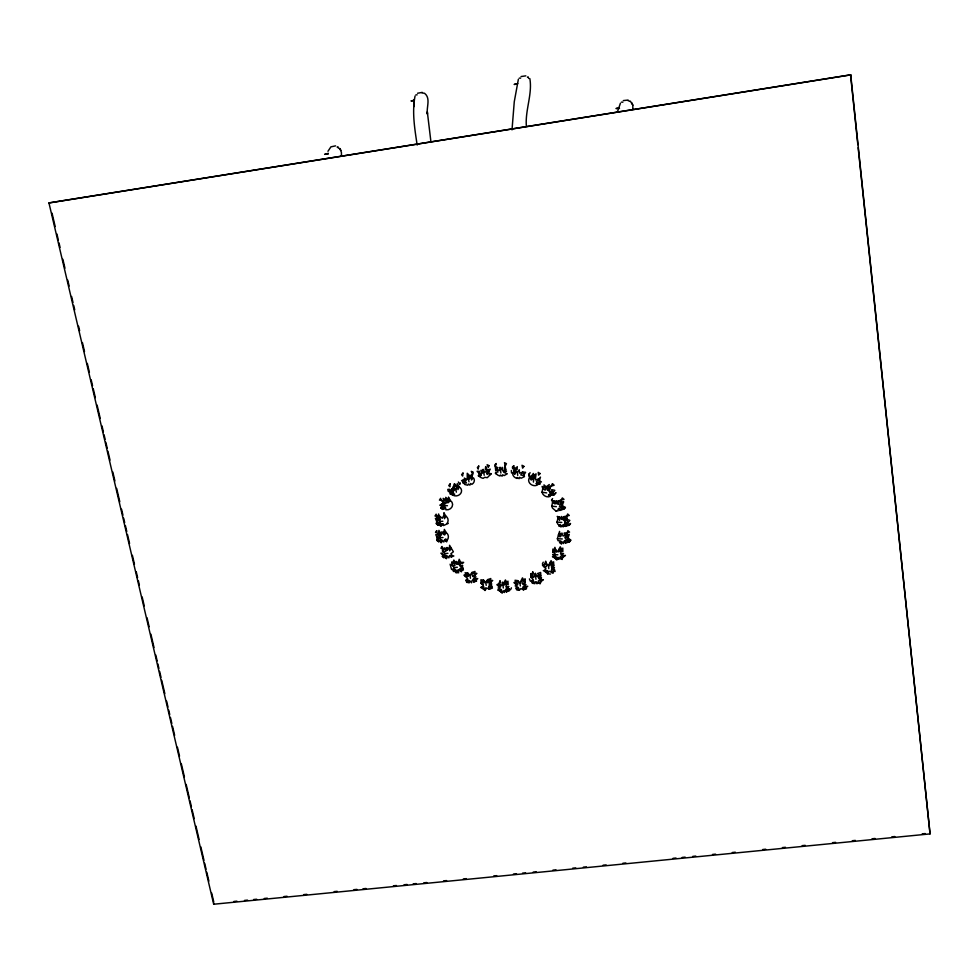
<?xml version="1.0" encoding="UTF-8"?>
<svg xmlns="http://www.w3.org/2000/svg" width="979" height="979" viewBox="0 0 979 979"><rect width="100%" height="100%" fill="white"/><g stroke="black" fill="none" stroke-linecap="round" stroke-linejoin="round"><path stroke-width="1.47" d="M415.059 96.015C411.865 112.169 414.753 128.947 417.164 145.076M551.715 506.143L552.597 502.411L554.102 501.175L556.035 503.659L556.048 500.661L557.161 503.806L558.14 500.918L564.026 499.4L562.35 497.919L560.061 501.921C562.876 503.952 563.194 508.737 559.89 510.426L558.116 508.958L557.944 510.952L555.852 510.683L556.17 511.209L552.486 508.077L551.715 506.143L556.378 506.669M437.466 537.838L438.935 530.373L441.37 534.95L441.945 531.67L443.622 534.546L444.356 529.394L446.057 532.503A5.507 5.262 -9.8 0 1 447.391 539.833L446.62 541.889L444.564 539.735L443.83 542.036L442.312 540.151L441.211 542.868L438.249 539.747L435.777 534.73L439.938 532.441L440.526 535.733L438.384 533.885L440.048 536.761L437.466 537.838L436.72 539.906L441.688 542.023L441.248 539.71L439.73 541.216L440.44 538.915L437.466 537.838L442.985 537.52M557.002 522.088L557.957 518.283L559.498 517.022L561.457 519.421L561.469 516.471L562.595 519.555L563.561 516.728L569.288 515.468L567.624 513.975C565.213 517.977 570.157 523.63 565.116 526.384L563.427 524.793L563.145 526.935L562.362 525.087L561.053 526.678L558.776 526.066L560.196 524.401L561.053 526.678L557.724 524.059L557.002 522.088L561.775 522.443M557.369 538.744L559.56 531.413L560.037 536.933L558.36 534.889L559.927 533.592L560.881 536.235L561.922 533.017L563.109 536.051L565.948 534.228C568.823 536.382 568.811 541.24 565.507 542.966L563.904 541.314L563.525 543.541L561.689 541.497L561.493 544.104L559.498 542.317L561.408 543.308L560.649 540.971L558.079 540.714L557.369 538.744L562.289 538.952M526.372 126.315C524.989 110.443 532.6 93.947 529.835 78.601M512.005 129.889L514.269 101.743L518.38 79.262M413.713 106.882L414.252 99.577M547.689 573.829L548.167 571.185L545.854 572.079L543.308 570.561L547.126 570.671L545.854 572.079L547.689 573.829L550.467 574.049M632.826 108.938L632.826 105.242L630.341 101.155M483.149 469.455L482.549 472.845L481.142 470.128L481.717 473.518L478.768 473.016L477.091 471.266L479.6 471.376L478.768 473.016L481.264 474.411L478.755 474.778L481.264 475.366L479.588 476.418L478.168 475.721L481.117 477.666L483.112 478.339L484.789 477.299L487.285 477.679L491.323 473.603L489.659 474.803L489.671 473.028L487.175 474.411L490.259 469.149L487.322 470.14L484.813 472.478L483.149 469.455L484.213 475.231M458.784 572.752L456.006 572.642L457.866 569.925L458.38 571.858L458.955 569.545L461.39 571.834L462.798 567.893L460.301 566.657L462.859 565.838L459.885 565.617L460.644 562.387L459.2 559.266L458.037 564.32L456.557 561.42L456.887 564.271L453.815 560.074L452.139 565.397L454.452 567.539L457.34 567.269M535.342 573.388L534.473 576.619L531.781 575.358L530.716 573.621L530.887 577.182L533.09 579.433L531.536 581.159L532.258 583.227L534.889 583.643L531.536 581.159L533.482 580.486L532.968 582.713L535.305 581.832L537.018 583.802L536.455 581.918L540.139 583.814L541.473 580.009L543.357 579.69L539.013 583.166L538.389 580.853L541.473 580.009L538.915 578.76L541.571 577.977L538.523 577.708L540.836 576.031L540.653 572.458L537.471 573.547L540.836 576.031L537.74 576.864L539.405 574.465L536.7 576.362L535.342 573.388L535.941 579.274M460.277 482.88L459.812 484.47L458.356 482.011M617.529 111.594L620.441 103.199M327.965 151.292L330.914 146.85L335.577 145.859M455.749 489.353L457.193 486.318L454.452 483.822L453.106 487.261L454.684 489.806L451.613 488.68L453.877 490.565L450.805 490.467L448.859 489.108L453.118 495.276A5.47 4.785 -13.9 0 0 460.644 493.538A5.47 4.785 -13.9 0 0 459.151 486.93L457.242 483.663L457.952 489.622L459.151 486.93L455.064 486.441L453.106 487.261L455.749 489.353L456.385 492.143M530.055 472.6L528.807 475.439L529.59 477.715A5.495 4.54 24.7 0 0 530.924 484.385A5.495 4.54 24.7 0 0 538.364 484.177L540.31 483.92L536.431 481.717L540.481 477.116L538.364 484.177L535.954 483.54L541.411 481.864L539.245 480.799L538.487 479L535.244 479.93L536.076 473.86L529.59 477.715L531.218 480.053L531.095 476.638L533.335 473.469L533.457 482.096M510.561 589.713L511.442 587.828M542.354 564.063L543.235 562.166M468.366 479.025L469.908 475.941L472.661 473.971L473.224 472.208L471.278 471.34L472.661 473.971L471.437 479.979L473.432 477.801A5.544 4.675 -7.8 0 1 471.89 484.348L470.618 483.528L469.908 485.131L468.366 483.993L467.754 485.217L464.633 484.47L463.397 481.717L463.397 479.881L466.457 480.187L464.217 478.168L467.277 479.453L467.228 473.273L469.908 475.941L471.902 476.565L469.528 478.976L469.908 475.941L467.742 476.027L468.99 481.815M213.691 904.229L48.95 202.934L850.727 74.845L930.05 833.9L213.691 904.229L214.107 903.409M500.391 470.275L502.227 467.338L502.643 470.764L505.739 469.455L504.515 462.663L506.449 463.679L504.222 468.121L505.739 469.455L503.463 471.486L506.547 471.119L503.904 472.38L507.293 473.787L504.136 475.586L502.594 474.803L502.129 476.137L500.342 475.035L499.963 476.014L497.981 475.231L495.276 473.09L496.463 473.909L495.655 472.245L498.005 472.037L496.512 468.917L498.054 467.766L495.325 466.579L494.787 464.878L496.169 463.532L495.325 466.579L495.668 470.495L496.512 468.917L499.302 470.569L500.061 467.216L500.893 473.041M551.483 500.208L552.584 498.556M470.03 575.273L471.89 572.531L474.999 571.43L473.824 573.413L475.268 574.942L476.883 573.425L471.89 572.531L472.233 575.811L475.268 574.942L473.016 576.643L476.014 576.876L473.371 578.797L477.752 578.613L473.506 582.126L476.602 581.024L472.049 580.535L471.511 582.799L469.834 580.828L467.46 581.795L466.016 580.266L467.595 578.479L463.936 575.187L467.778 573.082L470.03 575.273L470.458 578.246M485.792 582.37L487.664 579.629L490.797 578.528L487.983 582.933L491.042 582.064L492.682 580.523L487.664 579.629L486.942 582.444L489.598 580.535L491.042 582.064L489.157 584.806L491.776 583.998L489.121 585.907L490.822 587.853L489.267 589.199L486.722 587.987L485.021 590.533L481.803 587.302L480.628 587.363L485.168 589.725L485.584 587.914L483.234 588.832L483.761 586.592L481.803 587.302L483.357 585.552L481.13 583.337L480.897 579.801L483.565 580.155L485.792 582.37L486.208 585.356M502.876 585.001L505.409 579.947L508.174 584.696L507.942 581.134L505.874 586.409L508.909 586.641L506.265 587.461L508.823 588.685L509.521 590.716L506.376 591.854L504.895 590.288L504.369 592.515L503.818 590.643L502.117 593.127L498.862 589.921L497.711 589.933L502.239 592.368L501.603 590.08L500.306 591.463L500.82 589.236L498.115 587.975L500.465 587.082L496.842 584.757L500.648 582.75L500.036 580.608L498.201 585.931L500.942 586.078L499.082 584.096L501.799 585.356L502.655 582.101L503.292 588M519.935 582.921L522.48 577.855L525.233 582.64L522.921 584.341L525.968 584.585L523.275 586.507L527.742 586.274L523.41 589.799L520.852 588.575L519.286 590.288L516.631 589.86L515.896 587.828L519.286 590.288L518.65 587.987L517.34 589.37L517.867 587.155L515.162 585.883L517.512 584.989L513.889 582.652L517.707 580.657L519.935 582.921L520.326 585.931M517.304 472.588L519.274 469.749L519.519 473.2L522.737 472.086L525.613 472.294L523.496 475.598L520.755 474.913L522.737 472.086L524.463 476.638L521.109 478.229L519.457 477.299L519.127 478.682L517.218 477.422L516.985 478.45A5.568 4.491 16.8 0 1 512.763 472.624L514.93 474.264L513.608 471.07L514.66 467.277L515.395 473.432L513.608 471.07L517.267 466.665L517.132 469.516L515.138 469.981L517.304 472.588L517.732 475.415M548.424 565.605L551.091 560.612L553.747 565.397L551.801 568.114L554.469 567.355L551.74 569.227L554.371 569.411L555.117 571.503L553.478 571.234L551.899 572.556L549.317 571.271L547.787 573.009L544.422 570.5L545.964 568.762L542.476 565.336L546.258 563.341L545.695 561.212L543.786 566.498L546.49 566.67L546.258 563.341L548.424 565.605L548.803 568.615M533.078 479.245L535.121 476.516L533.041 476.222L532.038 479.465L531.095 476.638L528.807 475.439L528.684 473.909M454.452 567.539L452.836 569.386L453.473 571.516L454.293 570.904L456.238 571.773L455.663 569.411L452.836 569.386L456.006 572.642M445.017 553.624L443.328 555.509L443.866 557.626L442.324 556.231L443.866 557.626L447.293 555.937L448.896 557.895L449.532 555.558L453.828 555.974L450.891 557.149L452.445 555.729L450.854 553.771L453.375 551.789L449.569 545.266L449.667 550.798L451.135 548.362L449.177 547.518L447.44 550.308L447.036 547.457L446.363 550.712L445.029 548.203L440.905 548.289L442.031 546.478L442.606 551.507L445.017 553.624L447.941 553.294M439.852 521.587L437.98 523.373L436.328 523.435L437.283 519.482L436.144 514.171L435.006 515.994L436.561 515.884L440.366 519.47L438.592 513.999L437.283 519.482L439.852 521.587L442.838 521.22M337.106 147.095L337.877 146.703L338.477 148.319M527.424 77.133L528.109 76.851L528.746 78.467M417.543 93.25L422.267 92.381M552.805 554.665L555.069 553.796L552.854 549.048L552.902 552.609L554.909 547.334L556.415 552.095L553.808 550.798L555.387 549.476L557.504 551.764L560.294 546.808L562.864 551.63L562.803 548.069L560.465 553.257L563.574 553.612L560.845 554.334L563.463 555.656L565.458 555.411L560.979 558.789L558.36 557.467L558.985 559.388L557.21 557.357L556.843 560.012L553.527 556.635L552.474 556.684L556.867 559.193L556.182 556.831L554.946 558.226L555.399 555.974L552.805 554.665L557.846 554.787M521.048 76.546L525.845 75.848M623.293 100.592L628.102 100.066M328.369 153.299L324.636 154.339L328.21 154.131M619.181 107.653L615.962 108.547L619.487 108.412M414.337 100.188L410.984 100.947L414.239 100.629M517.756 83.619L514.134 84.427L517.132 84.17M48.95 202.934L850.727 74.845M444.442 506.057L441.847 503.904L442.667 509.374L440.734 507.697L442.667 509.374L445.629 507.795L445.886 509.802A5.519 5.03 -17.2 0 0 450.401 500.575L448.455 499.828L444.307 500.636L439.424 500.122L440.587 498.335L441.076 500.22L444.98 503.989L441.847 503.904L439.804 505.201L447.452 505.727M233.859 901.475L236.894 901.169M244.493 900.423L247.54 900.129M253.61 899.53L256.657 899.236M264.257 898.489L267.291 898.184M284.008 896.544L287.043 896.25M303.759 894.61L306.794 894.304M334.145 891.624L337.192 891.318M353.896 889.678L356.943 889.385M363.013 888.785L366.06 888.479M393.411 885.799L396.446 885.505M404.046 884.759L407.08 884.453M413.162 883.853L416.197 883.56M423.797 882.813L426.832 882.52M443.548 880.867L446.595 880.574M463.312 878.934L466.347 878.628M493.697 875.948L496.732 875.642M513.449 874.002L516.484 873.709M522.566 873.109L525.601 872.815M533.2 872.069L536.247 871.763M552.951 870.123L555.999 869.829M572.715 868.177L575.75 867.884M583.349 867.137L586.384 866.843M603.101 865.191L606.136 864.898M622.852 863.258L625.899 862.952M673.001 858.326L676.036 858.032M682.118 857.433L685.153 857.139M692.753 856.392L695.788 856.087M712.504 854.447L715.539 854.153M732.255 852.513L735.302 852.207M762.653 849.527L765.688 849.221M782.405 847.581L785.439 847.288M802.156 845.636L805.191 845.342M832.542 842.65L835.589 842.356M852.305 840.716L855.34 840.41M872.056 838.77L875.091 838.477M891.808 836.837L894.843 836.531M922.194 833.851L925.241 833.545M415.83 94.89L417.152 94.828M519.274 78.136L520.669 78.112M621.445 102.134L622.901 102.171M546.649 492.902L542.011 492.204L542.782 488.582L546.172 486.881L550.222 488.105L549.219 491.434L552.535 491.544L551.752 495.166L548.448 495.056L550.284 496.353A5.58 4.773 31.2 0 1 542.011 492.204M422.071 92.907L424.568 93.299C431.005 98.316 426.232 107.323 427.395 114.151L427.333 111.826L430.956 142.065M339.676 148.306L341.377 152.149L341.524 156.199M339.958 148.759L340.925 150.362M451.564 569.545L450.12 564.185M529.419 578.895L530.385 581.196M631.993 102.966L632.813 105.218M930.05 833.9L858.155 147.719M454.452 483.822L455.064 486.441M52.034 213.153L55.179 226.541M56.917 233.981L58.312 239.928M59.021 242.902L60.062 247.369M62.864 259.276L64.957 268.197M67.747 280.104L69.142 286.052M71.589 296.466L72.984 302.413M73.682 305.387L74.734 309.853M78.577 326.215L79.629 330.682M82.42 342.577L84.512 351.51M87.315 363.405L89.407 372.326M91.157 379.766L92.552 385.726M93.25 388.7L95.342 397.621M97.092 405.061L100.237 418.449M101.975 425.889L103.382 431.837M104.08 434.811L105.12 439.277M105.818 442.251L107.225 448.198M107.923 451.172L110.015 460.106M112.805 472L114.91 480.934M116.648 488.362L119.793 501.75M121.543 509.19L122.938 515.138M123.635 518.124L124.688 522.578M125.385 525.552L126.78 531.511M127.478 534.485L129.571 543.406M132.373 555.313L134.466 564.234M136.216 571.675L137.611 577.622M138.308 580.596L139.361 585.063M142.151 596.957L144.243 605.891M147.046 617.786L149.138 626.719M150.888 634.159L154.021 647.547M155.771 654.975L157.166 660.935M157.864 663.909L158.916 668.363M159.614 671.349L161.009 677.297M161.706 680.27L164.851 693.658M166.601 701.099L167.996 707.046M168.694 710.02L169.746 714.486M170.444 717.46L171.839 723.408M172.537 726.381L174.641 735.315M177.432 747.21L179.524 756.143M181.274 763.571L184.419 776.971M186.157 784.399L189.302 797.787M189.999 800.773L191.407 806.72M192.104 809.694L194.197 818.615M195.947 826.056L199.092 839.444M200.83 846.884L203.975 860.272M204.672 863.245L206.067 869.193M206.777 872.179L208.87 881.1M211.66 892.995L213.752 901.928M447.758 489.39L448.186 491.287M850.531 74.771L857.837 144.672M511.332 470.458L511.527 473.053M627.992 100.592A4.871 4.614 16.9 0 1 629.705 101.424M567.416 532.246L567.367 535.843L565.299 538.523L567.979 539.87L570.072 539.613L568.089 537.826L569.276 534.35L564.92 537.459L565.948 534.228L564.039 533.237L569.545 532.099L567.881 530.618L567.416 532.246M448.553 497.308L448.076 502.79L450.401 500.575L448.553 497.308M444.001 512.972L444.503 518.674L445.812 516.129L444.001 512.972M450.107 483.92L449.912 486.771L448.749 485.547L450.107 483.92M438.665 541.693L436.952 540.384L438.665 541.693M485.657 466.616L485.315 469.455L488.851 471.388L486.722 473.53L487.322 470.14L485.657 466.616M462.981 473.077L462.626 476.063L461.611 474.619L462.981 473.077M446.326 499.853L445.824 503.23L442.741 502.056L444.307 500.636L443.132 498.36L446.326 499.853L446.913 502.802L448.455 499.828L445.751 497.344L446.326 499.853M562.558 557.479L562.215 559.486L560.979 558.789L560.294 556.427L563.463 555.656L562.558 557.479M478.755 466.077L478.18 469.137L477.385 467.521L478.755 466.077M553.478 571.234L553.074 573.241L551.899 572.556L551.25 570.219L554.371 569.411L553.478 571.234M504.785 582.236L504.038 585.075L506.718 583.154L504.785 582.236M532.747 571.883L530.887 577.182L533.616 577.341L531.781 575.358L533.347 574.024L532.747 571.883M552.315 563.831L551.397 567.061L553.747 565.397L553.6 561.836L549.574 565.703L550.382 562.888L552.315 563.831M546.172 486.881L545.168 490.198L542.782 488.582L542.097 486.441L544.251 487.383L544.006 484.886L546.172 486.881L547.359 490.063L549.268 484.544L546.172 486.881M559.511 549.072L558.642 551.875L561.432 550.039L559.511 549.072M552.462 483.773L548.411 490.589L548.277 487.126L554.175 485.205L552.462 483.773M565.47 517.732L564.393 520.975L566.902 519.347L569.851 520.387L567.539 523.349L564.748 523.141L566.657 525.136L564.271 524.108L565.116 526.384L569.411 525.148L570.561 523.459L568.591 525.356L567.539 523.349L564.785 522.052L566.902 519.347L563.561 516.728L563.623 520.106L565.47 517.732M563.574 501.872L562.276 505.47L564.516 507.024L558.923 508.297L559.89 510.426L564.345 508.896L565.446 507.257L563.414 509.288L562.24 507.465L559.401 506.265L561.518 503.524L558.201 504.344L558.14 500.918L560.061 501.921L563.574 501.872M440.269 522.602L439.449 524.805L438.249 525.295L436.401 523.777L438.249 525.295L435.41 518.344L439.889 520.485L438.151 517.597L439.718 516.153L442.288 518.27L443.854 515.358L445.812 516.129A5.507 5.176 -16.2 0 1 447.097 523.337L448.223 523.373L443.536 525.564L443.279 523.789L440.795 526.286L437.98 523.373L440.269 522.602M513.767 465.735L512.666 468.696L512.396 467.044L513.767 465.735M446.754 557.834L446.412 558.728L440.929 553.172L442.557 553.576L443.328 555.509L446.228 555.472L444.796 557.002L446.754 557.834M442.116 523.789L441.407 525.564L439.449 524.805L442.116 523.789M489.047 465.637L488.264 467.509L487.114 464.731L489.047 465.637M444.845 507.049L443.952 509.08L442.496 507.697L440.77 507.575L441.762 505.874L444.845 507.049M443.475 549.623L442.606 551.507L445.518 551.483L445.029 548.203L443.475 549.623M466.224 574.453L465.343 576.288L468.109 576.374L465.086 572.776L467.778 573.082L468.953 575.628L466.224 574.453M475.941 578.919L475.06 580.767L472.894 579.788L475.941 578.919M482.011 581.514L481.13 583.337L483.393 584.451L482.011 581.514L483.565 580.155L484.715 582.725L482.011 581.514M491.703 586.029L490.822 587.853L488.643 586.898L489.267 589.199L492.4 588.085L491.703 586.029M508.823 588.685L506.376 591.854L505.739 589.566L507.93 590.521L506.229 588.575L508.823 588.685M516.141 582.003L515.248 583.839L517.989 583.998L517.707 580.657L515.052 580.253L516.141 582.003M525.882 586.629L524.977 588.452L526.567 588.66L523.41 589.799L522.786 587.498L525.882 586.629M446.057 532.503L444.686 534.987L444.099 531.695L446.057 532.503M525.013 579.054L523.777 581.085L521.844 580.168L522.137 583.496L525.233 582.64L525.013 579.054M436.658 530.667L435.52 532.503L436.915 532.258L436.658 530.667M460.644 562.387L459.09 564.797L458.686 561.518L462.1 563.904L463.642 562.374L460.644 562.387M463.397 481.717L462.639 482.867L466.457 483.002L461.55 480.701L463.397 479.881L466.016 482.109L463.397 481.717M555.827 492.816L553.808 495.031L549.243 494.419L552.548 493.477L554.824 490.308L551.715 489.659L552.535 491.544L549.66 492.449L552.548 493.477L553.808 495.031L555.827 492.816M570.757 540.139L569.582 541.864L565.507 542.966L564.761 540.616L567.979 539.87L568.897 541.974L570.757 540.139M523.936 466.408L522.639 468.158L522.027 465.282L523.936 466.408M468.782 580.351L467.46 581.795L469.394 582.689L466.702 582.358L466.016 580.266L468.782 580.351M540.078 473.567L538.585 475.145L538.205 472.355L540.078 473.567M447.391 539.833L445.837 541.277L445.396 538.964L447.391 539.833M454.562 562.13L453.008 563.525L451.784 561.897L452.139 565.397L454.966 565.409L454.562 562.13M461.917 569.754L460.375 571.149L459.787 568.787L462.798 567.893L463.41 570.023L461.917 569.754M453.448 492.547L451.613 494.04L449.924 493.795L453.118 495.276L454.697 494.138L451.613 494.04L448.859 491.58L453.448 492.547M453.436 491.531L450.805 492.351L450.805 490.467L453.436 491.531M559.498 517.022L557.222 516.422L559.547 520.4L559.498 517.022M554.102 501.175L551.923 500.416L552.597 502.411L554.971 503.94L554.102 501.175"/></g></svg>
